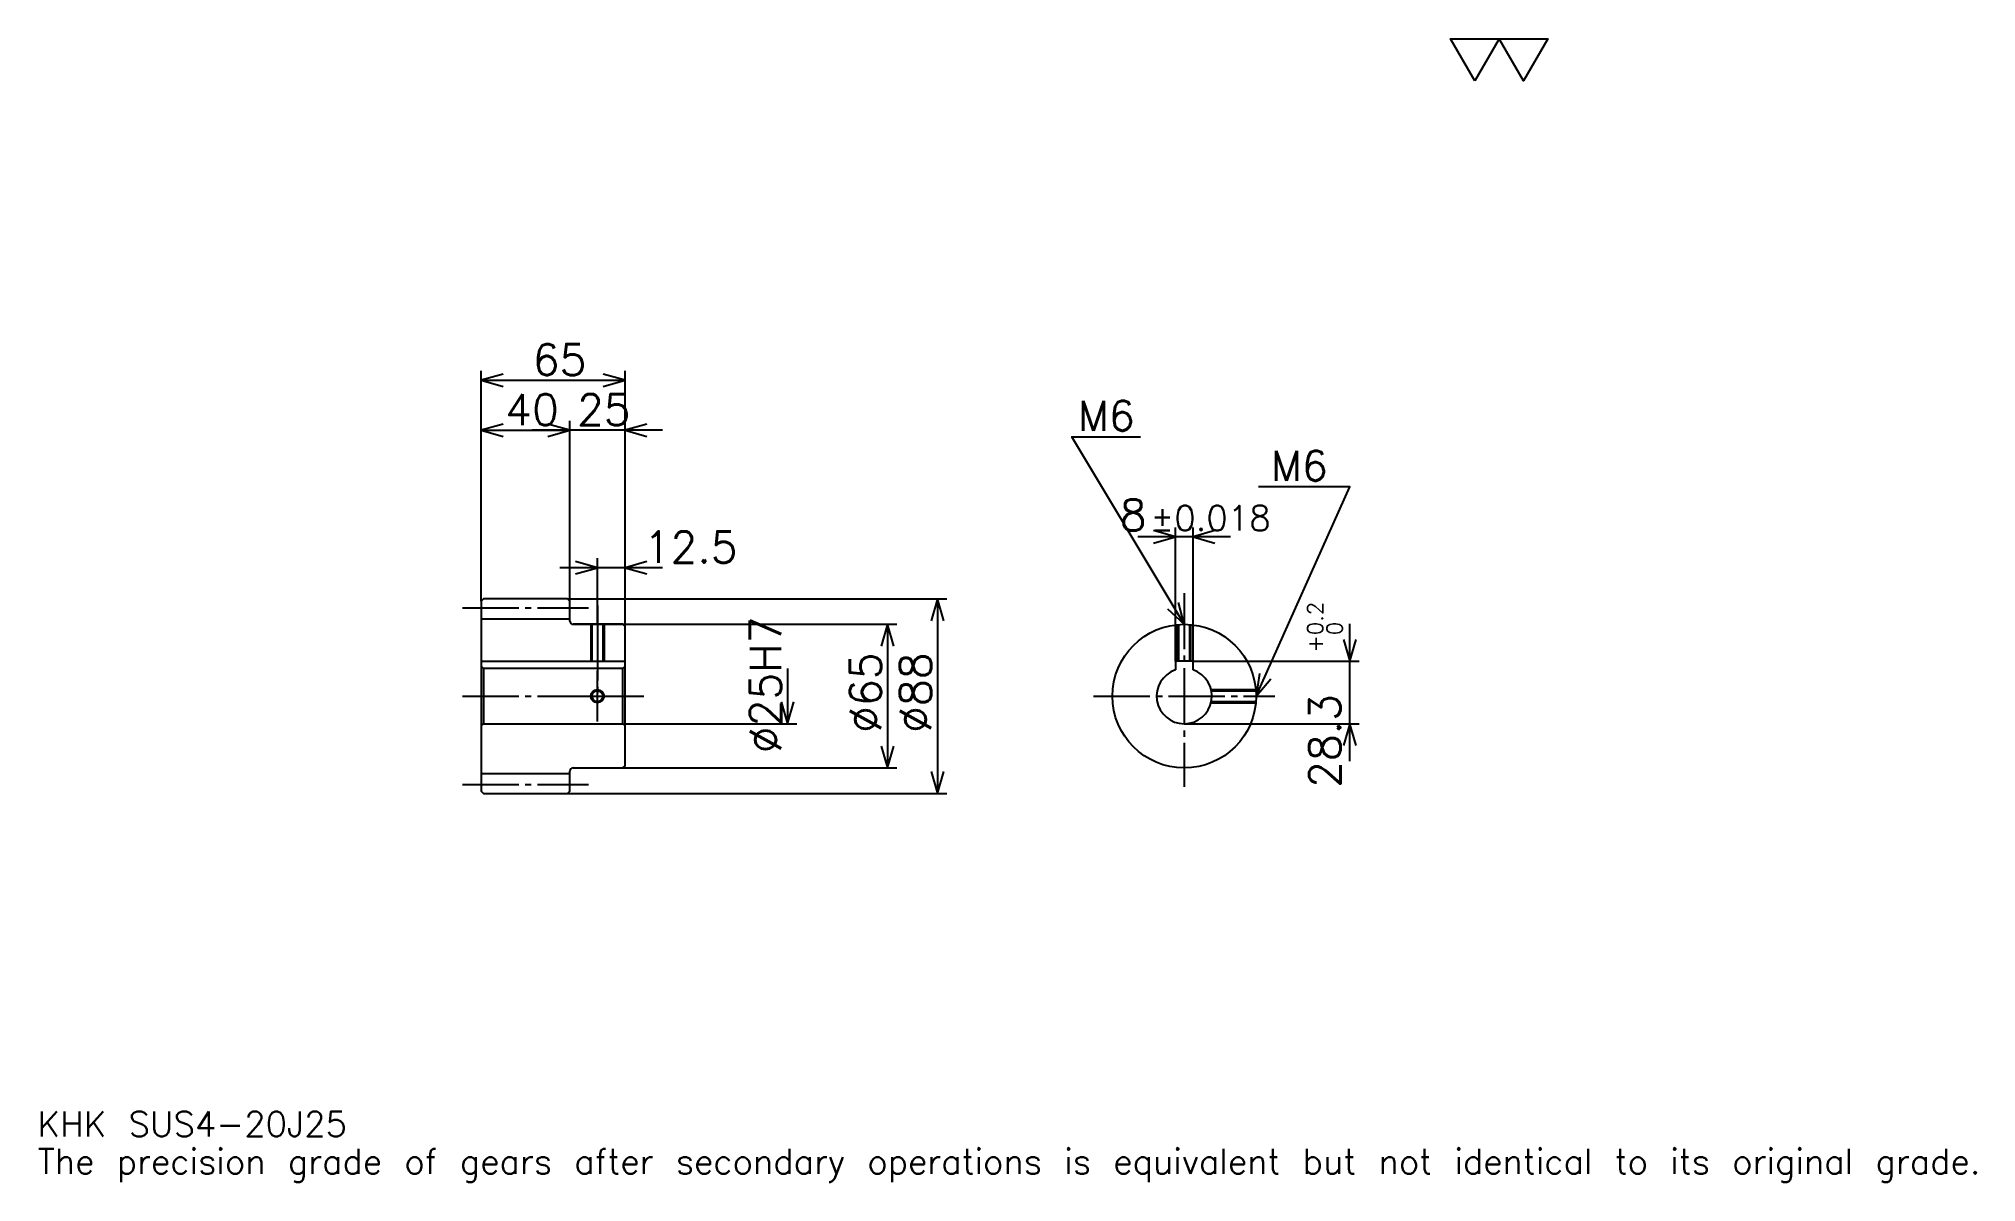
# Model space of a CAD drawing. Extents: x 29 to 905, y 10 to 528.
import ezdxf

# ---------------------------------------------------------------- set-up
doc = ezdxf.new("R2010")
doc.units = 0
doc.linetypes.add('DASHDOT', pattern=[33.913044, 25.434783, -2.826087, 2.826087, -2.826087])
doc.layers.get('0').update_dxf_attribs({"linetype": 'CONTINUOUS'})
doc.layers.add('DASHDOT', color=6, linetype='DASHDOT')
doc.styles.add('KANJI', font='TXT', dxfattribs={"bigfont": 'BIGFONT'})

msp = doc.modelspace()

# ---------------------------------------------------------------- linework, layer by layer
at = {"color": 5}
for p, q in [((228.913055, 274.326111), (228.913055, 377.478271)), ((293.913055, 274.326111), (293.913055, 377.478271)), ((228.913055, 373.239136), (293.913055, 373.239136)), ((228.913055, 350.630432), (268.913055, 350.630432)), ((310.869568, 350.630432), (251.956528, 350.630432)), ((268.913055, 274.326111), (268.913055, 354.869568)), ((567.804321, 302.391296), (525.891357, 302.391296)), ((542.847839, 246.126099), (542.847839, 306.630432)), ((550.847839, 246.126099), (550.847839, 306.630432)), ((281.413055, 274.326111), (281.413055, 292.695679)), ((310.869568, 288.456543), (264.456543, 288.456543)), ((228.913055, 273.326111), (228.913055, 274.326111)), ((267.913055, 274.326111), (293.913055, 274.326111)), ((268.913055, 273.326111), (268.913055, 274.326111)), ((281.413055, 262.826111), (281.413055, 274.326111)), ((281.413055, 262.826111), (281.413055, 274.326111)), ((293.913055, 274.326111), (439.456543, 274.326111)), ((293.913055, 261.826111), (293.913055, 274.326111)), ((435.217407, 274.326111), (435.217407, 186.326096)), ((621.739136, 200.869568), (621.739136, 263.082611)), ((270.413055, 262.826111), (293.913055, 262.826111)), ((293.913055, 262.826111), (416.847839, 262.826111)), ((412.608704, 262.826111), (412.608704, 197.826096)), ((550.847839, 246.126099), (625.978271, 246.126099)), ((367.391327, 242.826096), (367.391327, 217.826096)), ((293.913055, 217.826096), (371.630463, 217.826096)), ((546.847839, 217.826096), (625.978271, 217.826096)), ((270.413055, 197.826096), (293.913055, 197.826096)), ((293.913055, 197.826096), (416.847839, 197.826096)), ((267.913055, 186.326096), (293.913055, 186.326096)), ((293.913055, 186.326096), (439.456543, 186.326096))]:
    msp.add_line(p, q, dxfattribs=at)
at = {"color": 4}
for p, q in [((228.913055, 265.326111), (268.913055, 265.326111)), ((228.913055, 246.126099), (293.913055, 246.126099)), ((229.913055, 242.826096), (229.913055, 217.826096)), ((292.913055, 242.826096), (293.913055, 243.826096)), ((292.913055, 217.826096), (293.913055, 216.826096)), ((228.913055, 195.326096), (268.913055, 195.326096))]:
    msp.add_line(p, q, dxfattribs=at)
at = {"color": 7}
msp.add_lwpolyline([(678.260864, 508.695648), (667.239136, 527.799988), (711.32605, 527.799988), (700.304321, 508.695648), (689.282593, 527.799988), (678.260864, 508.695648)], dxfattribs=at)
at = {"color": 5}
for points in [[(238.804352, 376.065216), (228.913055, 373.239136), (238.804352, 370.413055)], [(284.021759, 370.413055), (293.913055, 373.239136), (284.021759, 376.065216)], [(238.804352, 353.456543), (228.913055, 350.630432), (238.804352, 347.804352)], [(259.021759, 347.804352), (268.913055, 350.630432), (259.021759, 353.456543)], [(259.021759, 347.804352), (268.913055, 350.630432), (259.021759, 353.456543)], [(303.804352, 353.456543), (293.913055, 350.630432), (303.804352, 347.804352)], [(546.847839, 262.826111), (495.978271, 347.608704), (527.065186, 347.608704)], [(579.347839, 230.326096), (621.739136, 325), (580.478271, 325)], [(532.956543, 299.565216), (542.847839, 302.391296), (532.956543, 305.217407)], [(560.739136, 305.217407), (550.847839, 302.391296), (560.739136, 299.565216)], [(271.521759, 285.630432), (281.413055, 288.456543), (271.521759, 291.282623)], [(303.804352, 291.282623), (293.913055, 288.456543), (303.804352, 285.630432)], [(438.043488, 264.434784), (435.217407, 274.326111), (432.391327, 264.434784)], [(539.335449, 269.853821), (546.847839, 262.826111), (544.182129, 272.761841)], [(415.434784, 252.934784), (412.608704, 262.826111), (409.782623, 252.934784)], [(618.913086, 256.017395), (621.739136, 246.126099), (624.565186, 256.017395)], [(580.81073, 240.508652), (579.347839, 230.326096), (585.96936, 238.198822)], [(364.565247, 227.717407), (367.391327, 217.826096), (370.217407, 227.717407)], [(624.565186, 207.934784), (621.739136, 217.826096), (618.913086, 207.934784)], [(409.782623, 207.717407), (412.608704, 197.826096), (415.434784, 207.717407)], [(432.391327, 196.217407), (435.217407, 186.326096), (438.043488, 196.217407)]]:
    msp.add_lwpolyline(points, dxfattribs=at)
at = {"color": 4}
for points in [[(268.913055, 264.326111), (268.913055, 273.326111), (267.913055, 274.326111), (229.913055, 274.326111), (228.913055, 273.326111), (228.913055, 216.826096)], [(270.413055, 197.826096), (292.913055, 197.826096), (293.913055, 198.826096), (293.913055, 261.826111), (292.913055, 262.826111), (270.413055, 262.826111)], [(278.413055, 262.826111), (278.413055, 246.126099)], [(278.953064, 262.826111), (278.953064, 246.126099)], [(283.873047, 262.826111), (283.873047, 246.126099)], [(284.413055, 262.826111), (284.413055, 246.126099)], [(543.847839, 246.126099), (543.847839, 262.687347)], [(544.387817, 246.126099), (544.387817, 262.732849)], [(549.307861, 246.126099), (549.307861, 262.732849)], [(549.847839, 246.126099), (549.847839, 262.687347)], [(550.847839, 242.168808), (550.847839, 246.126099), (542.847839, 246.126099), (542.847839, 242.168808)], [(228.913055, 216.826096), (229.913055, 217.826096), (292.913055, 217.826096), (292.913055, 242.826096), (229.913055, 242.826096), (228.913055, 243.826096)], [(558.982544, 233.326096), (579.209106, 233.326096)], [(559.103394, 232.786102), (579.254639, 232.786102)], [(559.103394, 227.866089), (579.254639, 227.866089)], [(558.982544, 227.326096), (579.209106, 227.326096)], [(228.913055, 216.826096), (228.913055, 187.326096), (229.913055, 186.326096), (267.913055, 186.326096), (268.913055, 187.326096), (268.913055, 196.326096)]]:
    msp.add_lwpolyline(points, dxfattribs=at)
for centre, radius in [((546.847839, 230.326096), 32.5), ((281.413055, 230.326096), 2.46)]:
    msp.add_circle(centre, radius, dxfattribs=at)
at = {"color": 7}
msp.add_circle((281.413055, 230.326096), 3, dxfattribs=at)
at = {"color": 4}
for centre, radius, start, end in [((270.413055, 264.326111), 1.5, 180, 270), ((546.847839, 230.326096), 12.5, 108.662925185, 71.337074815), ((270.413055, 196.326096), 1.5, 90, 180)]:
    msp.add_arc(centre, radius, start, end, dxfattribs=at)
at = {"layer": 'DASHDOT', "color": 7}
for p, q in [((546.847839, 276.956543), (546.847839, 189.347839)), ((220.434799, 270.326111), (277.391327, 270.326111)), ((281.413055, 262.826111), (281.413055, 230.326096)), ((220.434799, 230.326096), (302.391327, 230.326096)), ((505.869568, 230.326096), (587.826111, 230.326096)), ((220.434799, 190.326096), (277.391327, 190.326096))]:
    msp.add_line(p, q, dxfattribs=at)
for points in [[(281.413055, 271.304352), (281.413055, 237.647827)], [(281.413055, 218.847839), (281.413055, 241.804352)], [(269.934784, 230.326096), (292.891327, 230.326096)]]:
    msp.add_lwpolyline(points, dxfattribs=at)

# ---------------------------------------------------------------- texts
at = {"color": 7, "style": 'KANJI'}
for s, height, p in [('65', 14.130435, (252.228271, 375.5)), ('40', 14.130435, (239.728271, 352.891296)), ('25', 14.130435, (272.228271, 352.891296)), ('M6', 13.565218, (498.804352, 350.434784)), ('M6', 13.565218, (586.130432, 327.826111)), ('8', 14.130435, (517.67981, 305.217407)), ('%%p0.018', 11.304348, (531.667236, 305.217407)), ('12.5', 14.130435, (302.391327, 290.717407)), ('KHK SUS4-20J25', 11.304348, (28.26087, 31.086956)), ('The precision grade of gears after secondary operations is equivalent but not identical to its original grade.', 11.304348, (28.26087, 14.130435))]:
    msp.add_text(s, height=height, dxfattribs=at).set_placement(p)
for s, height, p in [('0.2', 7.065217, (609.586975, 257.930328)), ('%%c25H7', 14.130435, (364.565247, 204.538055)), ('0', 7.065217, (618.347839, 257.930328)), ('+', 7.065217, (609.586975, 250.017273)), ('%%c65', 14.130435, (409.782623, 213.722839)), ('%%c88', 14.130435, (432.391327, 213.722839)), ('28.3', 14.130435, (617.5, 188.855164))]:
    msp.add_text(s, height=height, rotation=90, dxfattribs=at).set_placement(p)

doc.saveas('drawing.dxf')
